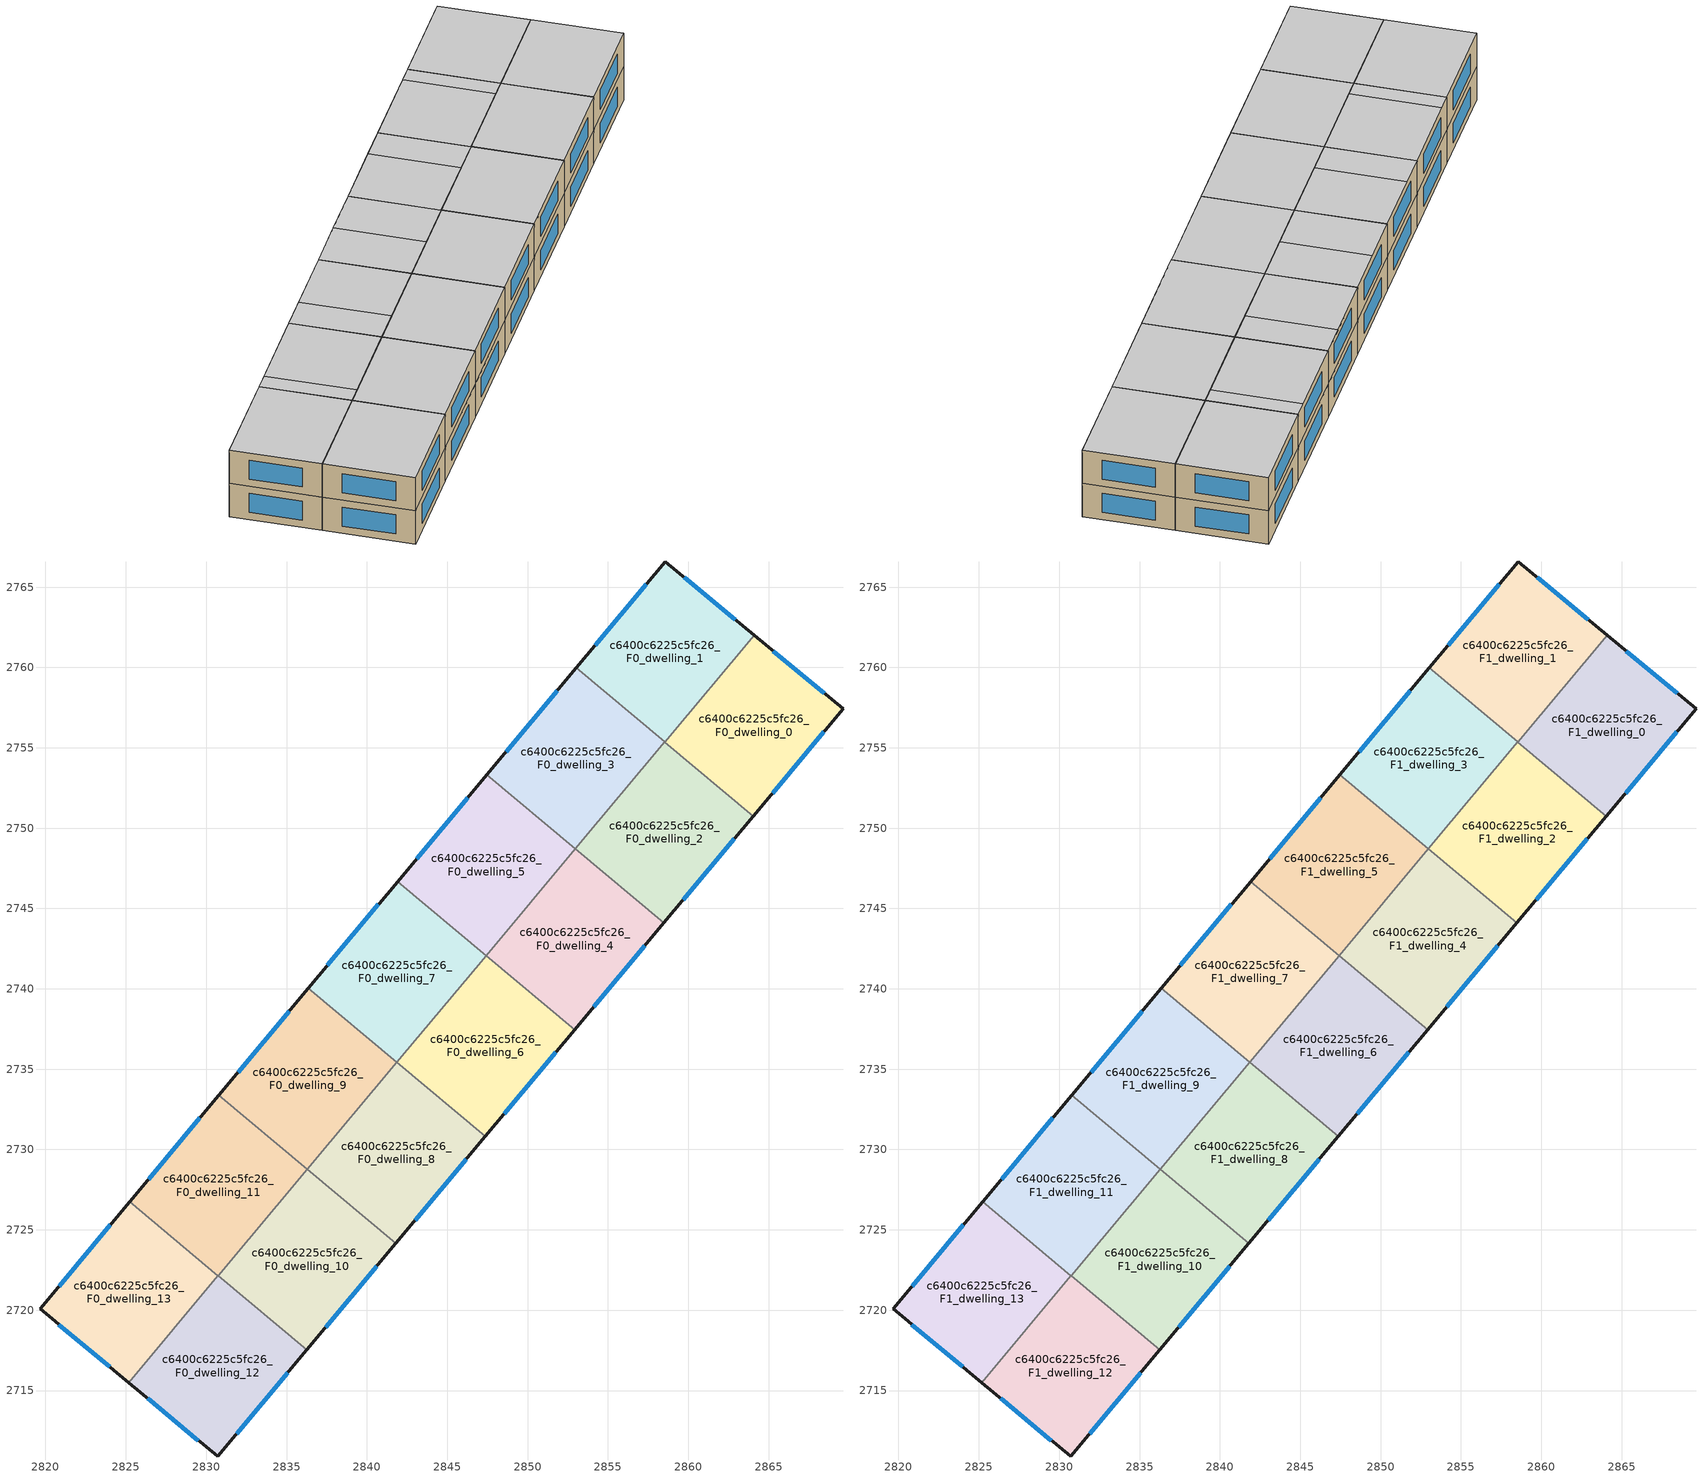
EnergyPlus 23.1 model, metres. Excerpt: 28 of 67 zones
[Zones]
c6400c6225c5fc26_F0_dwelling_0
 floor ground (EU_floor_Construction): 2869.63,2757.42 2864.05,2750.75 2858.55,2755.35 2864.11,2762 z0
 wall outside (EU_wall_Construction): 2864.05,2750.75 2869.63,2757.42 2864.11,2762 z0:3
 wall to c6400c6225c5fc26_F0_dwelling_1 (EU_wall_Construction): 2864.11,2762 2858.55,2755.35 z0:3
 wall to c6400c6225c5fc26_F0_dwelling_2 (EU_wall_Construction): 2858.55,2755.35 2864.05,2750.75 z0:3
 window (EU_Window_Construction): 2868.45,2758.4 2865.3,2761.02 / 2865.25,2752.18 2868.44,2756 z0.64:2.36
c6400c6225c5fc26_F0_dwelling_1
 floor ground (EU_floor_Construction): 2864.11,2762 2858.55,2755.35 2853.04,2759.97 2858.58,2766.59 z0
 wall outside (EU_wall_Construction): 2864.11,2762 2858.58,2766.59 2853.04,2759.97 z0:3
 wall to c6400c6225c5fc26_F0_dwelling_3 (EU_wall_Construction): 2853.04,2759.97 2858.54,2755.36 z0:3
 wall to c6400c6225c5fc26_F0_dwelling_2 (EU_wall_Construction): 2858.54,2755.36 2858.55,2755.35 z0:3
 window (EU_Window_Construction): 2862.93,2762.98 2859.76,2765.61 / 2857.39,2765.17 2854.22,2761.39 z0.64:2.36
c6400c6225c5fc26_F0_dwelling_10
 floor ground (EU_floor_Construction): 2841.81,2724.17 2836.25,2717.52 2830.74,2722.13 2836.3,2728.78 z0
 wall outside (EU_wall_Construction): 2836.25,2717.52 2841.81,2724.17 z0:3
 wall to c6400c6225c5fc26_F0_dwelling_11 (EU_wall_Construction): 2836.3,2728.78 2830.74,2722.13 z0:3
 wall to c6400c6225c5fc26_F0_dwelling_12 (EU_wall_Construction): 2830.74,2722.13 2836.25,2717.52 z0:3
 wall to c6400c6225c5fc26_F0_dwelling_8 (EU_wall_Construction): 2841.81,2724.17 2836.3,2728.78 z0:3
 window (EU_Window_Construction): 2837.44,2718.95 2840.62,2722.75 z0.64:2.36
c6400c6225c5fc26_F0_dwelling_11
 floor ground (EU_floor_Construction): 2836.3,2728.78 2830.74,2722.13 2825.23,2726.74 2830.79,2733.38 z0
 wall outside (EU_wall_Construction): 2830.79,2733.38 2825.23,2726.74 z0:3
 wall to c6400c6225c5fc26_F0_dwelling_9 (EU_wall_Construction): 2836.3,2728.78 2830.79,2733.38 z0:3
 wall to c6400c6225c5fc26_F0_dwelling_13 (EU_wall_Construction): 2825.23,2726.74 2830.73,2722.14 z0:3
 wall to c6400c6225c5fc26_F0_dwelling_12 (EU_wall_Construction): 2830.73,2722.14 2830.74,2722.13 z0:3
 window (EU_Window_Construction): 2829.6,2731.96 2826.42,2728.16 z0.64:2.36
c6400c6225c5fc26_F0_dwelling_12
 floor ground (EU_floor_Construction): 2836.25,2717.52 2830.71,2710.9 2825.17,2715.49 2830.73,2722.14 z0
 wall outside (EU_wall_Construction): 2825.17,2715.49 2830.71,2710.9 2836.25,2717.52 z0:3
 wall to c6400c6225c5fc26_F0_dwelling_13 (EU_wall_Construction): 2830.73,2722.14 2825.17,2715.49 z0:3
 window (EU_Window_Construction): 2826.36,2714.51 2829.52,2711.88 / 2831.89,2712.32 2835.06,2716.1 z0.64:2.36
c6400c6225c5fc26_F0_dwelling_13
 floor ground (EU_floor_Construction): 2830.73,2722.14 2825.17,2715.49 2819.66,2720.08 2825.23,2726.74 z0
 wall outside (EU_wall_Construction): 2825.23,2726.74 2819.66,2720.08 2825.17,2715.49 z0:3
 window (EU_Window_Construction): 2820.84,2719.09 2823.99,2716.47 / 2824.04,2725.31 2820.85,2721.5 z0.64:2.36
c6400c6225c5fc26_F0_dwelling_2
 floor ground (EU_floor_Construction): 2864.05,2750.75 2858.49,2744.11 2852.98,2748.71 2858.54,2755.36 z0
 wall outside (EU_wall_Construction): 2858.49,2744.11 2864.05,2750.75 z0:3
 wall to c6400c6225c5fc26_F0_dwelling_4 (EU_wall_Construction): 2852.98,2748.71 2858.49,2744.11 z0:3
 wall to c6400c6225c5fc26_F0_dwelling_3 (EU_wall_Construction): 2858.54,2755.36 2852.98,2748.71 z0:3
 window (EU_Window_Construction): 2859.68,2745.53 2862.86,2749.33 z0.64:2.36
c6400c6225c5fc26_F0_dwelling_3
 floor ground (EU_floor_Construction): 2858.54,2755.36 2852.98,2748.71 2847.47,2753.32 2853.04,2759.97 z0
 wall outside (EU_wall_Construction): 2853.04,2759.97 2847.47,2753.32 z0:3
 wall to c6400c6225c5fc26_F0_dwelling_5 (EU_wall_Construction): 2847.47,2753.32 2852.98,2748.71 z0:3
 window (EU_Window_Construction): 2851.84,2758.55 2848.67,2754.75 z0.64:2.36
c6400c6225c5fc26_F0_dwelling_4
 floor ground (EU_floor_Construction): 2858.49,2744.11 2852.93,2737.46 2847.42,2742.07 2852.98,2748.71 z0
 wall outside (EU_wall_Construction): 2852.93,2737.46 2858.49,2744.11 z0:3
 wall to c6400c6225c5fc26_F0_dwelling_6 (EU_wall_Construction): 2847.42,2742.07 2852.93,2737.46 z0:3
 wall to c6400c6225c5fc26_F0_dwelling_5 (EU_wall_Construction): 2852.98,2748.71 2847.42,2742.07 z0:3
 window (EU_Window_Construction): 2854.12,2738.88 2857.3,2742.68 z0.64:2.36
c6400c6225c5fc26_F0_dwelling_5
 floor ground (EU_floor_Construction): 2852.98,2748.71 2847.42,2742.07 2841.91,2746.68 2847.47,2753.32 z0
 wall outside (EU_wall_Construction): 2847.47,2753.32 2841.91,2746.68 z0:3
 wall to c6400c6225c5fc26_F0_dwelling_7 (EU_wall_Construction): 2841.91,2746.68 2847.42,2742.07 z0:3
 window (EU_Window_Construction): 2846.28,2751.9 2843.11,2748.1 z0.64:2.36
c6400c6225c5fc26_F0_dwelling_6
 floor ground (EU_floor_Construction): 2852.93,2737.46 2847.37,2730.82 2841.86,2735.42 2847.42,2742.07 z0
 wall outside (EU_wall_Construction): 2847.37,2730.82 2852.93,2737.46 z0:3
 wall to c6400c6225c5fc26_F0_dwelling_8 (EU_wall_Construction): 2841.86,2735.42 2847.37,2730.82 z0:3
 wall to c6400c6225c5fc26_F0_dwelling_7 (EU_wall_Construction): 2847.42,2742.07 2841.86,2735.42 z0:3
 window (EU_Window_Construction): 2848.56,2732.24 2851.74,2736.04 z0.64:2.36
c6400c6225c5fc26_F0_dwelling_7
 floor ground (EU_floor_Construction): 2847.42,2742.07 2841.86,2735.42 2836.35,2740.03 2841.91,2746.68 z0
 wall outside (EU_wall_Construction): 2841.91,2746.68 2836.35,2740.03 z0:3
 wall to c6400c6225c5fc26_F0_dwelling_9 (EU_wall_Construction): 2836.35,2740.03 2841.86,2735.42 z0:3
 window (EU_Window_Construction): 2840.72,2745.25 2837.55,2741.45 z0.64:2.36
c6400c6225c5fc26_F0_dwelling_8
 floor ground (EU_floor_Construction): 2847.37,2730.82 2841.81,2724.17 2836.3,2728.78 2841.86,2735.42 z0
 wall outside (EU_wall_Construction): 2841.81,2724.17 2847.37,2730.82 z0:3
 wall to c6400c6225c5fc26_F0_dwelling_9 (EU_wall_Construction): 2841.86,2735.42 2836.3,2728.78 z0:3
 window (EU_Window_Construction): 2843,2725.59 2846.18,2729.39 z0.64:2.36
c6400c6225c5fc26_F0_dwelling_9
 floor ground (EU_floor_Construction): 2841.86,2735.42 2836.3,2728.78 2830.79,2733.38 2836.35,2740.03 z0
 wall outside (EU_wall_Construction): 2836.35,2740.03 2830.79,2733.38 z0:3
 window (EU_Window_Construction): 2835.16,2738.61 2831.99,2734.81 z0.64:2.36
c6400c6225c5fc26_F1_dwelling_0
 floor to c6400c6225c5fc26_F0_dwelling_0 (EU_floor_Construction): 2869.63,2757.42 2864.05,2750.75 2858.55,2755.35 2864.11,2762 z3
 wall outside (EU_wall_Construction): 2864.05,2750.75 2869.63,2757.42 2864.11,2762 z3:6
 wall to c6400c6225c5fc26_F1_dwelling_1 (EU_wall_Construction): 2864.11,2762 2858.55,2755.35 z3:6
 wall to c6400c6225c5fc26_F1_dwelling_2 (EU_wall_Construction): 2858.55,2755.35 2864.05,2750.75 z3:6
 window (EU_Window_Construction): 2868.45,2758.4 2865.3,2761.02 / 2865.25,2752.18 2868.44,2756 z3.64:5.36
 ceiling to c6400c6225c5fc26_F2_dwelling_6 (EU_floor_Construction): 2864.06,2750.77 2869.63,2757.42 2864.11,2762 2858.56,2755.37 z6
 ceiling to c6400c6225c5fc26_F2_dwelling_7 (EU_floor_Construction): 2864.05,2750.75 2864.06,2750.77 2858.56,2755.37 2858.55,2755.35 z6
c6400c6225c5fc26_F1_dwelling_1
 floor to c6400c6225c5fc26_F0_dwelling_1 (EU_floor_Construction): 2864.11,2762 2858.55,2755.35 2853.04,2759.97 2858.58,2766.59 z3
 wall outside (EU_wall_Construction): 2864.11,2762 2858.58,2766.59 2853.04,2759.97 z3:6
 wall to c6400c6225c5fc26_F1_dwelling_3 (EU_wall_Construction): 2853.04,2759.97 2858.54,2755.36 z3:6
 wall to c6400c6225c5fc26_F1_dwelling_2 (EU_wall_Construction): 2858.54,2755.36 2858.55,2755.35 z3:6
 window (EU_Window_Construction): 2862.93,2762.98 2859.76,2765.61 / 2857.39,2765.17 2854.22,2761.39 z3.64:5.36
 ceiling to c6400c6225c5fc26_F2_dwelling_0 (EU_floor_Construction): 2858.54,2755.36 2864.1,2762.01 2858.58,2766.59 2853.04,2759.97 z6
 ceiling to c6400c6225c5fc26_F2_dwelling_6 (EU_floor_Construction): 2858.56,2755.37 2864.11,2762 2864.1,2762.01 2858.55,2755.37 z6
c6400c6225c5fc26_F1_dwelling_10
 floor to c6400c6225c5fc26_F0_dwelling_10 (EU_floor_Construction): 2841.81,2724.17 2836.25,2717.52 2830.74,2722.13 2836.3,2728.78 z3
 wall outside (EU_wall_Construction): 2836.25,2717.52 2841.81,2724.17 z3:6
 wall to c6400c6225c5fc26_F1_dwelling_11 (EU_wall_Construction): 2836.3,2728.78 2830.74,2722.13 z3:6
 wall to c6400c6225c5fc26_F1_dwelling_12 (EU_wall_Construction): 2830.74,2722.13 2836.25,2717.52 z3:6
 wall to c6400c6225c5fc26_F1_dwelling_8 (EU_wall_Construction): 2841.81,2724.17 2836.3,2728.78 z3:6
 window (EU_Window_Construction): 2837.44,2718.95 2840.62,2722.75 z3.64:5.36
 ceiling to c6400c6225c5fc26_F2_dwelling_11 (EU_floor_Construction): 2836.26,2717.53 2841.81,2724.17 2836.3,2728.78 2830.75,2722.14 z6
 ceiling to c6400c6225c5fc26_F2_dwelling_12 (EU_floor_Construction): 2836.25,2717.52 2836.26,2717.53 2830.75,2722.14 2830.74,2722.13 z6
c6400c6225c5fc26_F1_dwelling_11
 floor to c6400c6225c5fc26_F0_dwelling_11 (EU_floor_Construction): 2836.3,2728.78 2830.74,2722.13 2825.23,2726.74 2830.79,2733.38 z3
 wall outside (EU_wall_Construction): 2830.79,2733.38 2825.23,2726.74 z3:6
 wall to c6400c6225c5fc26_F1_dwelling_9 (EU_wall_Construction): 2836.3,2728.78 2830.79,2733.38 z3:6
 wall to c6400c6225c5fc26_F1_dwelling_13 (EU_wall_Construction): 2825.23,2726.74 2830.73,2722.14 z3:6
 wall to c6400c6225c5fc26_F1_dwelling_12 (EU_wall_Construction): 2830.73,2722.14 2830.74,2722.13 z3:6
 window (EU_Window_Construction): 2829.6,2731.96 2826.42,2728.16 z3.64:5.36
 ceiling to c6400c6225c5fc26_F2_dwelling_4 (EU_floor_Construction): 2831.66,2723.23 2836.3,2728.78 2830.79,2733.38 2826.15,2727.84 z6
 ceiling to c6400c6225c5fc26_F2_dwelling_5 (EU_floor_Construction): 2830.74,2722.13 2831.66,2723.23 2826.15,2727.84 2825.23,2726.74 z6
c6400c6225c5fc26_F1_dwelling_12
 floor to c6400c6225c5fc26_F0_dwelling_12 (EU_floor_Construction): 2836.25,2717.52 2830.71,2710.9 2825.17,2715.49 2830.73,2722.14 z3
 wall outside (EU_wall_Construction): 2825.17,2715.49 2830.71,2710.9 2836.25,2717.52 z3:6
 wall to c6400c6225c5fc26_F1_dwelling_13 (EU_wall_Construction): 2830.73,2722.14 2825.17,2715.49 z3:6
 window (EU_Window_Construction): 2826.36,2714.51 2829.52,2711.88 / 2831.89,2712.32 2835.06,2716.1 z3.64:5.36
 ceiling to c6400c6225c5fc26_F2_dwelling_12 (EU_floor_Construction): 2830.71,2710.9 2836.25,2717.52 2830.74,2722.13 2825.18,2715.49 z6
 ceiling to c6400c6225c5fc26_F2_dwelling_5 (EU_floor_Construction): 2825.18,2715.49 2830.74,2722.13 2830.73,2722.14 2825.17,2715.49 z6
c6400c6225c5fc26_F1_dwelling_13
 floor to c6400c6225c5fc26_F0_dwelling_13 (EU_floor_Construction): 2830.73,2722.14 2825.17,2715.49 2819.66,2720.08 2825.23,2726.74 z3
 wall outside (EU_wall_Construction): 2825.23,2726.74 2819.66,2720.08 2825.17,2715.49 z3:6
 window (EU_Window_Construction): 2820.84,2719.09 2823.99,2716.47 / 2824.04,2725.31 2820.85,2721.5 z3.64:5.36
 ceiling adiabatic (EU_roof_Construction): 2825.17,2715.49 2830.73,2722.14 2825.23,2726.74 2819.66,2720.08 z6
c6400c6225c5fc26_F1_dwelling_2
 floor to c6400c6225c5fc26_F0_dwelling_2 (EU_floor_Construction): 2864.05,2750.75 2858.49,2744.11 2852.98,2748.71 2858.54,2755.36 z3
 wall outside (EU_wall_Construction): 2858.49,2744.11 2864.05,2750.75 z3:6
 wall to c6400c6225c5fc26_F1_dwelling_4 (EU_wall_Construction): 2852.98,2748.71 2858.49,2744.11 z3:6
 wall to c6400c6225c5fc26_F1_dwelling_3 (EU_wall_Construction): 2858.54,2755.36 2852.98,2748.71 z3:6
 window (EU_Window_Construction): 2859.68,2745.53 2862.86,2749.33 z3.64:5.36
 ceiling to c6400c6225c5fc26_F2_dwelling_7 (EU_floor_Construction): 2858.5,2744.12 2864.05,2750.75 2858.54,2755.36 2852.99,2748.73 z6
 ceiling to c6400c6225c5fc26_F2_dwelling_8 (EU_floor_Construction): 2858.49,2744.11 2858.5,2744.12 2852.99,2748.73 2852.98,2748.71 z6
c6400c6225c5fc26_F1_dwelling_3
 floor to c6400c6225c5fc26_F0_dwelling_3 (EU_floor_Construction): 2858.54,2755.36 2852.98,2748.71 2847.47,2753.32 2853.04,2759.97 z3
 wall outside (EU_wall_Construction): 2853.04,2759.97 2847.47,2753.32 z3:6
 wall to c6400c6225c5fc26_F1_dwelling_5 (EU_wall_Construction): 2847.47,2753.32 2852.98,2748.71 z3:6
 window (EU_Window_Construction): 2851.84,2758.55 2848.67,2754.75 z3.64:5.36
 ceiling to c6400c6225c5fc26_F2_dwelling_1 (EU_floor_Construction): 2852.98,2748.71 2857.61,2754.24 2852.1,2758.85 2847.48,2753.32 z6
 ceiling to c6400c6225c5fc26_F2_dwelling_0 (EU_floor_Construction): 2857.61,2754.24 2858.54,2755.36 2853.04,2759.97 2852.1,2758.85 z6
c6400c6225c5fc26_F1_dwelling_4
 floor to c6400c6225c5fc26_F0_dwelling_4 (EU_floor_Construction): 2858.49,2744.11 2852.93,2737.46 2847.42,2742.07 2852.98,2748.71 z3
 wall outside (EU_wall_Construction): 2852.93,2737.46 2858.49,2744.11 z3:6
 wall to c6400c6225c5fc26_F1_dwelling_6 (EU_wall_Construction): 2847.42,2742.07 2852.93,2737.46 z3:6
 wall to c6400c6225c5fc26_F1_dwelling_5 (EU_wall_Construction): 2852.98,2748.71 2847.42,2742.07 z3:6
 window (EU_Window_Construction): 2854.12,2738.88 2857.3,2742.68 z3.64:5.36
 ceiling to c6400c6225c5fc26_F2_dwelling_8 (EU_floor_Construction): 2852.94,2737.47 2858.49,2744.11 2852.98,2748.71 2847.43,2742.08 z6
 ceiling to c6400c6225c5fc26_F2_dwelling_9 (EU_floor_Construction): 2852.93,2737.46 2852.94,2737.47 2847.43,2742.08 2847.42,2742.07 z6
c6400c6225c5fc26_F1_dwelling_5
 floor to c6400c6225c5fc26_F0_dwelling_5 (EU_floor_Construction): 2852.98,2748.71 2847.42,2742.07 2841.91,2746.68 2847.47,2753.32 z3
 wall outside (EU_wall_Construction): 2847.47,2753.32 2841.91,2746.68 z3:6
 wall to c6400c6225c5fc26_F1_dwelling_7 (EU_wall_Construction): 2841.91,2746.68 2847.42,2742.07 z3:6
 window (EU_Window_Construction): 2846.28,2751.9 2843.11,2748.1 z3.64:5.36
 ceiling to c6400c6225c5fc26_F2_dwelling_2 (EU_floor_Construction): 2847.42,2742.07 2851.12,2746.49 2845.61,2751.1 2841.92,2746.68 z6
 ceiling to c6400c6225c5fc26_F2_dwelling_1 (EU_floor_Construction): 2851.12,2746.49 2852.98,2748.71 2847.48,2753.32 2845.61,2751.1 z6
c6400c6225c5fc26_F1_dwelling_6
 floor to c6400c6225c5fc26_F0_dwelling_6 (EU_floor_Construction): 2852.93,2737.46 2847.37,2730.82 2841.86,2735.42 2847.42,2742.07 z3
 wall outside (EU_wall_Construction): 2847.37,2730.82 2852.93,2737.46 z3:6
 wall to c6400c6225c5fc26_F1_dwelling_8 (EU_wall_Construction): 2841.86,2735.42 2847.37,2730.82 z3:6
 wall to c6400c6225c5fc26_F1_dwelling_7 (EU_wall_Construction): 2847.42,2742.07 2841.86,2735.42 z3:6
 window (EU_Window_Construction): 2848.56,2732.24 2851.74,2736.04 z3.64:5.36
 ceiling to c6400c6225c5fc26_F2_dwelling_9 (EU_floor_Construction): 2847.38,2730.83 2852.93,2737.46 2847.42,2742.07 2841.87,2735.43 z6
 ceiling to c6400c6225c5fc26_F2_dwelling_10 (EU_floor_Construction): 2847.37,2730.82 2847.38,2730.83 2841.87,2735.43 2841.86,2735.42 z6
c6400c6225c5fc26_F1_dwelling_7
 floor to c6400c6225c5fc26_F0_dwelling_7 (EU_floor_Construction): 2847.42,2742.07 2841.86,2735.42 2836.35,2740.03 2841.91,2746.68 z3
 wall outside (EU_wall_Construction): 2841.91,2746.68 2836.35,2740.03 z3:6
 wall to c6400c6225c5fc26_F1_dwelling_9 (EU_wall_Construction): 2836.35,2740.03 2841.86,2735.42 z3:6
 window (EU_Window_Construction): 2840.72,2745.25 2837.55,2741.45 z3.64:5.36
 ceiling to c6400c6225c5fc26_F2_dwelling_2 (EU_floor_Construction): 2844.63,2738.74 2847.42,2742.07 2841.92,2746.68 2839.13,2743.34 z6
 ceiling adiabatic (EU_roof_Construction): 2844.63,2738.74 2839.13,2743.34 2836.35,2740.03 2841.86,2735.42 2847.42,2742.07 z6
c6400c6225c5fc26_F1_dwelling_8
 floor to c6400c6225c5fc26_F0_dwelling_8 (EU_floor_Construction): 2847.37,2730.82 2841.81,2724.17 2836.3,2728.78 2841.86,2735.42 z3
 wall outside (EU_wall_Construction): 2841.81,2724.17 2847.37,2730.82 z3:6
 wall to c6400c6225c5fc26_F1_dwelling_9 (EU_wall_Construction): 2841.86,2735.42 2836.3,2728.78 z3:6
 window (EU_Window_Construction): 2843,2725.59 2846.18,2729.39 z3.64:5.36
 ceiling to c6400c6225c5fc26_F2_dwelling_10 (EU_floor_Construction): 2841.82,2724.18 2847.37,2730.82 2841.86,2735.42 2836.31,2728.79 z6
 ceiling to c6400c6225c5fc26_F2_dwelling_11 (EU_floor_Construction): 2841.81,2724.17 2841.82,2724.18 2836.31,2728.79 2836.3,2728.78 z6
c6400c6225c5fc26_F1_dwelling_9
 floor to c6400c6225c5fc26_F0_dwelling_9 (EU_floor_Construction): 2841.86,2735.42 2836.3,2728.78 2830.79,2733.38 2836.35,2740.03 z3
 wall outside (EU_wall_Construction): 2836.35,2740.03 2830.79,2733.38 z3:6
 window (EU_Window_Construction): 2835.16,2738.61 2831.99,2734.81 z3.64:5.36
 ceiling adiabatic (EU_roof_Construction): 2838.15,2730.98 2841.86,2735.42 2836.35,2740.03 2832.64,2735.59 z6
 ceiling to c6400c6225c5fc26_F2_dwelling_4 (EU_floor_Construction): 2836.3,2728.78 2838.15,2730.98 2832.64,2735.59 2830.79,2733.38 z6
[Building]
EU S2 Campaign: North Axis=0; Terrain=City; Solar Distribution=FullExterior
[Site:Location]
Yerevan-Zvartnots.Intl.AP: Latitude=40.15; Longitude=44.383; Time Zone=4; Elevation=854
[SizingPeriod:WeatherFileDays]
AnnualSizingPeriod: Begin Month=1; Begin Day of Month=1; End Month=12; End Day of Month=31; Day of Week for Start Day=Monday; Use Weather File Daylight Saving Period=No; Use Weather File Rain and Snow Indicators=No
[MATERIAL]
EU_InternalMass_Material: Roughness=MediumRough; Thickness=0.1; Conductivity=1; Density=1800; Specific Heat=900; Thermal Absorptance=0.9; Solar Absorptance=0.7; Visible Absorptance=0.7
[MATERIAL:NOMASS] Roughness=MediumRough; Thermal Absorptance=0.9; Solar Absorptance=0.7; Visible Absorptance=0.7
Name | Thermal Resistance
EU_wall_NoMass | 1.05043
EU_roof_NoMass | 1.45357
EU_floor_NoMass | 0.478065
[WINDOWMATERIAL:SIMPLEGLAZINGSYSTEM]
EU_Window_SimpleGlazing: UFactor=2.5566; Solar Heat Gain Coefficient=0.75; Visible Transmittance=0.75
[CONSTRUCTION]
EU_wall_Construction: EU_wall_NoMass
EU_roof_Construction: EU_roof_NoMass
EU_floor_Construction: EU_floor_NoMass
EU_Window_Construction: EU_Window_SimpleGlazing
EU_InternalMass_Construction: EU_InternalMass_Material
[ZONE] Type=1; Multiplier=1; Ceiling Height=autocalculate; Floor Area=autocalculate; Part of Total Floor Area=Yes
Name | Volume
c6400c6225c5fc26_F0_dwelling_0; c6400c6225c5fc26_F1_dwelling_0 | 186.696
c6400c6225c5fc26_F0_dwelling_1; c6400c6225c5fc26_F1_dwelling_1 | 186.668
c6400c6225c5fc26_F0_dwelling_10; c6400c6225c5fc26_F1_dwelling_10 | 186.663
c6400c6225c5fc26_F0_dwelling_11; c6400c6225c5fc26_F1_dwelling_11; c6400c6225c5fc26_F0_dwelling_7; c6400c6225c5fc26_F1_dwelling_7 | 186.68
c6400c6225c5fc26_F0_dwelling_12; c6400c6225c5fc26_F1_dwelling_12 | 186.686
c6400c6225c5fc26_F0_dwelling_13; c6400c6225c5fc26_F1_dwelling_13 | 186.672
c6400c6225c5fc26_F0_dwelling_2; c6400c6225c5fc26_F1_dwelling_2 | 186.673
c6400c6225c5fc26_F0_dwelling_3; c6400c6225c5fc26_F1_dwelling_3; c6400c6225c5fc26_F0_dwelling_9; c6400c6225c5fc26_F1_dwelling_9 | 186.71
c6400c6225c5fc26_F0_dwelling_4; c6400c6225c5fc26_F1_dwelling_4 | 186.647
c6400c6225c5fc26_F0_dwelling_5; c6400c6225c5fc26_F1_dwelling_5 | 186.664
c6400c6225c5fc26_F0_dwelling_6; c6400c6225c5fc26_F1_dwelling_6 | 186.677
c6400c6225c5fc26_F0_dwelling_8; c6400c6225c5fc26_F1_dwelling_8 | 186.674
[INTERNALMASS] Construction=EU_InternalMass_Construction
Name | Zone or ZoneList | Surface Area
c6400c6225c5fc26_F0_dwelling_0_EU_InternalMass | c6400c6225c5fc26_F0_dwelling_0 | 62.2318
c6400c6225c5fc26_F0_dwelling_1_EU_InternalMass | c6400c6225c5fc26_F0_dwelling_1 | 62.2214
c6400c6225c5fc26_F0_dwelling_2_EU_InternalMass | c6400c6225c5fc26_F0_dwelling_2 | 62.2262
c6400c6225c5fc26_F0_dwelling_3_EU_InternalMass | c6400c6225c5fc26_F0_dwelling_3 | 62.2365
c6400c6225c5fc26_F0_dwelling_4_EU_InternalMass | c6400c6225c5fc26_F0_dwelling_4 | 62.2171
c6400c6225c5fc26_F0_dwelling_5_EU_InternalMass | c6400c6225c5fc26_F0_dwelling_5 | 62.2192
c6400c6225c5fc26_F0_dwelling_6_EU_InternalMass | c6400c6225c5fc26_F0_dwelling_6 | 62.224
c6400c6225c5fc26_F0_dwelling_7_EU_InternalMass | c6400c6225c5fc26_F0_dwelling_7 | 62.2266
c6400c6225c5fc26_F0_dwelling_8_EU_InternalMass | c6400c6225c5fc26_F0_dwelling_8 | 62.2262
c6400c6225c5fc26_F0_dwelling_9_EU_InternalMass | c6400c6225c5fc26_F0_dwelling_9 | 62.2385
c6400c6225c5fc26_F0_dwelling_10_EU_InternalMass | c6400c6225c5fc26_F0_dwelling_10 | 62.2227
c6400c6225c5fc26_F0_dwelling_11_EU_InternalMass | c6400c6225c5fc26_F0_dwelling_11 | 62.2266
c6400c6225c5fc26_F0_dwelling_12_EU_InternalMass | c6400c6225c5fc26_F0_dwelling_12 | 62.2269
c6400c6225c5fc26_F0_dwelling_13_EU_InternalMass | c6400c6225c5fc26_F0_dwelling_13 | 62.2224
c6400c6225c5fc26_F1_dwelling_0_EU_InternalMass | c6400c6225c5fc26_F1_dwelling_0 | 62.2318
c6400c6225c5fc26_F1_dwelling_1_EU_InternalMass | c6400c6225c5fc26_F1_dwelling_1 | 62.2214
c6400c6225c5fc26_F1_dwelling_2_EU_InternalMass | c6400c6225c5fc26_F1_dwelling_2 | 62.2262
c6400c6225c5fc26_F1_dwelling_3_EU_InternalMass | c6400c6225c5fc26_F1_dwelling_3 | 62.2365
c6400c6225c5fc26_F1_dwelling_4_EU_InternalMass | c6400c6225c5fc26_F1_dwelling_4 | 62.2171
c6400c6225c5fc26_F1_dwelling_5_EU_InternalMass | c6400c6225c5fc26_F1_dwelling_5 | 62.2192
c6400c6225c5fc26_F1_dwelling_6_EU_InternalMass | c6400c6225c5fc26_F1_dwelling_6 | 62.224
c6400c6225c5fc26_F1_dwelling_7_EU_InternalMass | c6400c6225c5fc26_F1_dwelling_7 | 62.2266
c6400c6225c5fc26_F1_dwelling_8_EU_InternalMass | c6400c6225c5fc26_F1_dwelling_8 | 62.2262
c6400c6225c5fc26_F1_dwelling_9_EU_InternalMass | c6400c6225c5fc26_F1_dwelling_9 | 62.2385
c6400c6225c5fc26_F1_dwelling_10_EU_InternalMass | c6400c6225c5fc26_F1_dwelling_10 | 62.2227
c6400c6225c5fc26_F1_dwelling_11_EU_InternalMass | c6400c6225c5fc26_F1_dwelling_11 | 62.2266
c6400c6225c5fc26_F1_dwelling_12_EU_InternalMass | c6400c6225c5fc26_F1_dwelling_12 | 62.2269
c6400c6225c5fc26_F1_dwelling_13_EU_InternalMass | c6400c6225c5fc26_F1_dwelling_13 | 62.2224
[OTHEREQUIPMENT] Fuel Type=Electricity; Design Level Calculation Method=Watts/Area; Power per Zone Floor Area=1; Fraction Latent=0; Fraction Radiant=0; Fraction Lost=0; Carbon Dioxide Generation Rate=0; EndUse Subcategory=EU_Step8_InternalGains
Name | Zone or ZoneList or Space or SpaceList | Schedule
EU_Step8_InternalGain_c6400c6225c5fc26_F0_dwelling_0_f000 | c6400c6225c5fc26_F0_dwelling_0 | EU_Step8_GainSchedule_c6400c6225c5fc26_F0_dwelling_0_f000
EU_Step8_InternalGain_c6400c6225c5fc26_F0_dwelling_1_f000 | c6400c6225c5fc26_F0_dwelling_1 | EU_Step8_GainSchedule_c6400c6225c5fc26_F0_dwelling_1_f000
EU_Step8_InternalGain_c6400c6225c5fc26_F0_dwelling_2_f000 | c6400c6225c5fc26_F0_dwelling_2 | EU_Step8_GainSchedule_c6400c6225c5fc26_F0_dwelling_2_f000
EU_Step8_InternalGain_c6400c6225c5fc26_F0_dwelling_3_f000 | c6400c6225c5fc26_F0_dwelling_3 | EU_Step8_GainSchedule_c6400c6225c5fc26_F0_dwelling_3_f000
EU_Step8_InternalGain_c6400c6225c5fc26_F0_dwelling_4_f000 | c6400c6225c5fc26_F0_dwelling_4 | EU_Step8_GainSchedule_c6400c6225c5fc26_F0_dwelling_4_f000
EU_Step8_InternalGain_c6400c6225c5fc26_F0_dwelling_5_f000 | c6400c6225c5fc26_F0_dwelling_5 | EU_Step8_GainSchedule_c6400c6225c5fc26_F0_dwelling_5_f000
EU_Step8_InternalGain_c6400c6225c5fc26_F0_dwelling_6_f000 | c6400c6225c5fc26_F0_dwelling_6 | EU_Step8_GainSchedule_c6400c6225c5fc26_F0_dwelling_6_f000
EU_Step8_InternalGain_c6400c6225c5fc26_F0_dwelling_7_f000 | c6400c6225c5fc26_F0_dwelling_7 | EU_Step8_GainSchedule_c6400c6225c5fc26_F0_dwelling_7_f000
EU_Step8_InternalGain_c6400c6225c5fc26_F0_dwelling_8_f000 | c6400c6225c5fc26_F0_dwelling_8 | EU_Step8_GainSchedule_c6400c6225c5fc26_F0_dwelling_8_f000
EU_Step8_InternalGain_c6400c6225c5fc26_F0_dwelling_9_f000 | c6400c6225c5fc26_F0_dwelling_9 | EU_Step8_GainSchedule_c6400c6225c5fc26_F0_dwelling_9_f000
EU_Step8_InternalGain_c6400c6225c5fc26_F0_dwelling_10_f000 | c6400c6225c5fc26_F0_dwelling_10 | EU_Step8_GainSchedule_c6400c6225c5fc26_F0_dwelling_10_f000
EU_Step8_InternalGain_c6400c6225c5fc26_F0_dwelling_11_f000 | c6400c6225c5fc26_F0_dwelling_11 | EU_Step8_GainSchedule_c6400c6225c5fc26_F0_dwelling_11_f000
EU_Step8_InternalGain_c6400c6225c5fc26_F0_dwelling_12_f000 | c6400c6225c5fc26_F0_dwelling_12 | EU_Step8_GainSchedule_c6400c6225c5fc26_F0_dwelling_12_f000
EU_Step8_InternalGain_c6400c6225c5fc26_F0_dwelling_13_f000 | c6400c6225c5fc26_F0_dwelling_13 | EU_Step8_GainSchedule_c6400c6225c5fc26_F0_dwelling_13_f000
EU_Step8_InternalGain_c6400c6225c5fc26_F1_dwelling_0_f000 | c6400c6225c5fc26_F1_dwelling_0 | EU_Step8_GainSchedule_c6400c6225c5fc26_F1_dwelling_0_f000
EU_Step8_InternalGain_c6400c6225c5fc26_F1_dwelling_1_f000 | c6400c6225c5fc26_F1_dwelling_1 | EU_Step8_GainSchedule_c6400c6225c5fc26_F1_dwelling_1_f000
EU_Step8_InternalGain_c6400c6225c5fc26_F1_dwelling_2_f000 | c6400c6225c5fc26_F1_dwelling_2 | EU_Step8_GainSchedule_c6400c6225c5fc26_F1_dwelling_2_f000
EU_Step8_InternalGain_c6400c6225c5fc26_F1_dwelling_3_f000 | c6400c6225c5fc26_F1_dwelling_3 | EU_Step8_GainSchedule_c6400c6225c5fc26_F1_dwelling_3_f000
EU_Step8_InternalGain_c6400c6225c5fc26_F1_dwelling_4_f000 | c6400c6225c5fc26_F1_dwelling_4 | EU_Step8_GainSchedule_c6400c6225c5fc26_F1_dwelling_4_f000
EU_Step8_InternalGain_c6400c6225c5fc26_F1_dwelling_5_f000 | c6400c6225c5fc26_F1_dwelling_5 | EU_Step8_GainSchedule_c6400c6225c5fc26_F1_dwelling_5_f000
EU_Step8_InternalGain_c6400c6225c5fc26_F1_dwelling_6_f000 | c6400c6225c5fc26_F1_dwelling_6 | EU_Step8_GainSchedule_c6400c6225c5fc26_F1_dwelling_6_f000
EU_Step8_InternalGain_c6400c6225c5fc26_F1_dwelling_7_f000 | c6400c6225c5fc26_F1_dwelling_7 | EU_Step8_GainSchedule_c6400c6225c5fc26_F1_dwelling_7_f000
EU_Step8_InternalGain_c6400c6225c5fc26_F1_dwelling_8_f000 | c6400c6225c5fc26_F1_dwelling_8 | EU_Step8_GainSchedule_c6400c6225c5fc26_F1_dwelling_8_f000
EU_Step8_InternalGain_c6400c6225c5fc26_F1_dwelling_9_f000 | c6400c6225c5fc26_F1_dwelling_9 | EU_Step8_GainSchedule_c6400c6225c5fc26_F1_dwelling_9_f000
EU_Step8_InternalGain_c6400c6225c5fc26_F1_dwelling_10_f000 | c6400c6225c5fc26_F1_dwelling_10 | EU_Step8_GainSchedule_c6400c6225c5fc26_F1_dwelling_10_f000
EU_Step8_InternalGain_c6400c6225c5fc26_F1_dwelling_11_f000 | c6400c6225c5fc26_F1_dwelling_11 | EU_Step8_GainSchedule_c6400c6225c5fc26_F1_dwelling_11_f000
EU_Step8_InternalGain_c6400c6225c5fc26_F1_dwelling_12_f000 | c6400c6225c5fc26_F1_dwelling_12 | EU_Step8_GainSchedule_c6400c6225c5fc26_F1_dwelling_12_f000
EU_Step8_InternalGain_c6400c6225c5fc26_F1_dwelling_13_f000 | c6400c6225c5fc26_F1_dwelling_13 | EU_Step8_GainSchedule_c6400c6225c5fc26_F1_dwelling_13_f000
[ZONEVENTILATION:DESIGNFLOWRATE] Schedule=EU_AlwaysOn; Design Flow Rate Calculation Method=AirChanges/Hour; Air Changes per Hour=0.557805; Ventilation Type=Natural; Fan Pressure Rise=0; Fan Total Efficiency=1; Constant Term Coefficient=1; Temperature Term Coefficient=0; Velocity Term Coefficient=0; Velocity Squared Term Coefficient=0; Minimum Indoor Temperature=-100; Maximum Indoor Temperature=100; Delta Temperature=-100; Minimum Outdoor Temperature=-100; Maximum Outdoor Temperature=100; Maximum Wind Speed=40
Name | Zone or ZoneList or Space or SpaceList
EU_ConstantAir_c6400c6225c5fc26_F0_dwelling_0 | c6400c6225c5fc26_F0_dwelling_0
EU_ConstantAir_c6400c6225c5fc26_F0_dwelling_1 | c6400c6225c5fc26_F0_dwelling_1
EU_ConstantAir_c6400c6225c5fc26_F0_dwelling_2 | c6400c6225c5fc26_F0_dwelling_2
EU_ConstantAir_c6400c6225c5fc26_F0_dwelling_3 | c6400c6225c5fc26_F0_dwelling_3
EU_ConstantAir_c6400c6225c5fc26_F0_dwelling_4 | c6400c6225c5fc26_F0_dwelling_4
EU_ConstantAir_c6400c6225c5fc26_F0_dwelling_5 | c6400c6225c5fc26_F0_dwelling_5
EU_ConstantAir_c6400c6225c5fc26_F0_dwelling_6 | c6400c6225c5fc26_F0_dwelling_6
EU_ConstantAir_c6400c6225c5fc26_F0_dwelling_7 | c6400c6225c5fc26_F0_dwelling_7
EU_ConstantAir_c6400c6225c5fc26_F0_dwelling_8 | c6400c6225c5fc26_F0_dwelling_8
EU_ConstantAir_c6400c6225c5fc26_F0_dwelling_9 | c6400c6225c5fc26_F0_dwelling_9
EU_ConstantAir_c6400c6225c5fc26_F0_dwelling_10 | c6400c6225c5fc26_F0_dwelling_10
EU_ConstantAir_c6400c6225c5fc26_F0_dwelling_11 | c6400c6225c5fc26_F0_dwelling_11
EU_ConstantAir_c6400c6225c5fc26_F0_dwelling_12 | c6400c6225c5fc26_F0_dwelling_12
EU_ConstantAir_c6400c6225c5fc26_F0_dwelling_13 | c6400c6225c5fc26_F0_dwelling_13
EU_ConstantAir_c6400c6225c5fc26_F1_dwelling_0 | c6400c6225c5fc26_F1_dwelling_0
EU_ConstantAir_c6400c6225c5fc26_F1_dwelling_1 | c6400c6225c5fc26_F1_dwelling_1
EU_ConstantAir_c6400c6225c5fc26_F1_dwelling_2 | c6400c6225c5fc26_F1_dwelling_2
EU_ConstantAir_c6400c6225c5fc26_F1_dwelling_3 | c6400c6225c5fc26_F1_dwelling_3
EU_ConstantAir_c6400c6225c5fc26_F1_dwelling_4 | c6400c6225c5fc26_F1_dwelling_4
EU_ConstantAir_c6400c6225c5fc26_F1_dwelling_5 | c6400c6225c5fc26_F1_dwelling_5
EU_ConstantAir_c6400c6225c5fc26_F1_dwelling_6 | c6400c6225c5fc26_F1_dwelling_6
EU_ConstantAir_c6400c6225c5fc26_F1_dwelling_7 | c6400c6225c5fc26_F1_dwelling_7
EU_ConstantAir_c6400c6225c5fc26_F1_dwelling_8 | c6400c6225c5fc26_F1_dwelling_8
EU_ConstantAir_c6400c6225c5fc26_F1_dwelling_9 | c6400c6225c5fc26_F1_dwelling_9
EU_ConstantAir_c6400c6225c5fc26_F1_dwelling_10 | c6400c6225c5fc26_F1_dwelling_10
EU_ConstantAir_c6400c6225c5fc26_F1_dwelling_11 | c6400c6225c5fc26_F1_dwelling_11
EU_ConstantAir_c6400c6225c5fc26_F1_dwelling_12 | c6400c6225c5fc26_F1_dwelling_12
EU_ConstantAir_c6400c6225c5fc26_F1_dwelling_13 | c6400c6225c5fc26_F1_dwelling_13
[HVACTEMPLATE:THERMOSTAT] Constant Heating Setpoint=20; Constant Cooling Setpoint=50
EU_HeatOnly_c6400c6225c5fc26_F0_dwelling_0; EU_HeatOnly_c6400c6225c5fc26_F0_dwelling_1; EU_HeatOnly_c6400c6225c5fc26_F0_dwelling_2; EU_HeatOnly_c6400c6225c5fc26_F0_dwelling_3; EU_HeatOnly_c6400c6225c5fc26_F0_dwelling_4; EU_HeatOnly_c6400c6225c5fc26_F0_dwelling_5; EU_HeatOnly_c6400c6225c5fc26_F0_dwelling_6; EU_HeatOnly_c6400c6225c5fc26_F0_dwelling_7; EU_HeatOnly_c6400c6225c5fc26_F0_dwelling_8; EU_HeatOnly_c6400c6225c5fc26_F0_dwelling_9; EU_HeatOnly_c6400c6225c5fc26_F0_dwelling_10; EU_HeatOnly_c6400c6225c5fc26_F0_dwelling_11; EU_HeatOnly_c6400c6225c5fc26_F0_dwelling_12; EU_HeatOnly_c6400c6225c5fc26_F0_dwelling_13; EU_HeatOnly_c6400c6225c5fc26_F1_dwelling_0; EU_HeatOnly_c6400c6225c5fc26_F1_dwelling_1; EU_HeatOnly_c6400c6225c5fc26_F1_dwelling_2; EU_HeatOnly_c6400c6225c5fc26_F1_dwelling_3; EU_HeatOnly_c6400c6225c5fc26_F1_dwelling_4; EU_HeatOnly_c6400c6225c5fc26_F1_dwelling_5; EU_HeatOnly_c6400c6225c5fc26_F1_dwelling_6; EU_HeatOnly_c6400c6225c5fc26_F1_dwelling_7; EU_HeatOnly_c6400c6225c5fc26_F1_dwelling_8; EU_HeatOnly_c6400c6225c5fc26_F1_dwelling_9; EU_HeatOnly_c6400c6225c5fc26_F1_dwelling_10; EU_HeatOnly_c6400c6225c5fc26_F1_dwelling_11; EU_HeatOnly_c6400c6225c5fc26_F1_dwelling_12; EU_HeatOnly_c6400c6225c5fc26_F1_dwelling_13; EU_HeatOnly_c6400c6225c5fc26_F2_dwelling_0; EU_HeatOnly_c6400c6225c5fc26_F2_dwelling_1; EU_HeatOnly_c6400c6225c5fc26_F2_dwelling_2; EU_HeatOnly_c6400c6225c5fc26_F2_dwelling_3; EU_HeatOnly_c6400c6225c5fc26_F2_dwelling_4; EU_HeatOnly_c6400c6225c5fc26_F2_dwelling_5; EU_HeatOnly_c6400c6225c5fc26_F2_dwelling_6; EU_HeatOnly_c6400c6225c5fc26_F2_dwelling_7; EU_HeatOnly_c6400c6225c5fc26_F2_dwelling_8; EU_HeatOnly_c6400c6225c5fc26_F2_dwelling_9; EU_HeatOnly_c6400c6225c5fc26_F2_dwelling_10; EU_HeatOnly_c6400c6225c5fc26_F2_dwelling_11; EU_HeatOnly_c6400c6225c5fc26_F2_dwelling_12; EU_HeatOnly_c6400c6225c5fc26_F3_dwelling_0; EU_HeatOnly_c6400c6225c5fc26_F3_dwelling_1; EU_HeatOnly_c6400c6225c5fc26_F3_dwelling_2; EU_HeatOnly_c6400c6225c5fc26_F3_dwelling_3; EU_HeatOnly_c6400c6225c5fc26_F3_dwelling_4; EU_HeatOnly_c6400c6225c5fc26_F3_dwelling_5; EU_HeatOnly_c6400c6225c5fc26_F3_dwelling_6; EU_HeatOnly_c6400c6225c5fc26_F3_dwelling_7; EU_HeatOnly_c6400c6225c5fc26_F3_dwelling_8; EU_HeatOnly_c6400c6225c5fc26_F3_dwelling_9; EU_HeatOnly_c6400c6225c5fc26_F3_dwelling_10; EU_HeatOnly_c6400c6225c5fc26_F3_dwelling_11; EU_HeatOnly_c6400c6225c5fc26_F3_dwelling_12; EU_HeatOnly_c6400c6225c5fc26_F4_dwelling_0; EU_HeatOnly_c6400c6225c5fc26_F4_dwelling_1; EU_HeatOnly_c6400c6225c5fc26_F4_dwelling_2; EU_HeatOnly_c6400c6225c5fc26_F4_dwelling_3; EU_HeatOnly_c6400c6225c5fc26_F4_dwelling_4; EU_HeatOnly_c6400c6225c5fc26_F4_dwelling_5; EU_HeatOnly_c6400c6225c5fc26_F4_dwelling_6; EU_HeatOnly_c6400c6225c5fc26_F4_dwelling_7; EU_HeatOnly_c6400c6225c5fc26_F4_dwelling_8; EU_HeatOnly_c6400c6225c5fc26_F4_dwelling_9; EU_HeatOnly_c6400c6225c5fc26_F4_dwelling_10; EU_HeatOnly_c6400c6225c5fc26_F4_dwelling_11; EU_HeatOnly_c6400c6225c5fc26_F4_dwelling_12
[HVACTEMPLATE:ZONE:IDEALLOADSAIRSYSTEM] System Availability Schedule=EU_AlwaysOn; Maximum Heating Supply Air Temperature=50; Minimum Cooling Supply Air Temperature=13; Maximum Heating Supply Air Humidity Ratio=0.0156; Minimum Cooling Supply Air Humidity Ratio=0.0077; Heating Limit=NoLimit; Cooling Limit=NoLimit; Heating Availability Schedule=EU_AlwaysOn; Cooling Availability Schedule=EU_CoolingOff; Dehumidification Control Type=ConstantSensibleHeatRatio; Cooling Sensible Heat Ratio=0.7; Dehumidification Setpoint=60; Humidification Control Type=None; Humidification Setpoint=30; Outdoor Air Method=None; Outdoor Air Flow Rate per Person=0.00944; Outdoor Air Flow Rate per Zone Floor Area=0; Outdoor Air Flow Rate per Zone=0; Demand Controlled Ventilation Type=None; Outdoor Air Economizer Type=NoEconomizer; Heat Recovery Type=None; Sensible Heat Recovery Effectiveness=0.7; Latent Heat Recovery Effectiveness=0.65
Name | Template Thermostat
c6400c6225c5fc26_F0_dwelling_0 | EU_HeatOnly_c6400c6225c5fc26_F0_dwelling_0
c6400c6225c5fc26_F0_dwelling_1 | EU_HeatOnly_c6400c6225c5fc26_F0_dwelling_1
c6400c6225c5fc26_F0_dwelling_2 | EU_HeatOnly_c6400c6225c5fc26_F0_dwelling_2
c6400c6225c5fc26_F0_dwelling_3 | EU_HeatOnly_c6400c6225c5fc26_F0_dwelling_3
c6400c6225c5fc26_F0_dwelling_4 | EU_HeatOnly_c6400c6225c5fc26_F0_dwelling_4
c6400c6225c5fc26_F0_dwelling_5 | EU_HeatOnly_c6400c6225c5fc26_F0_dwelling_5
c6400c6225c5fc26_F0_dwelling_6 | EU_HeatOnly_c6400c6225c5fc26_F0_dwelling_6
c6400c6225c5fc26_F0_dwelling_7 | EU_HeatOnly_c6400c6225c5fc26_F0_dwelling_7
c6400c6225c5fc26_F0_dwelling_8 | EU_HeatOnly_c6400c6225c5fc26_F0_dwelling_8
c6400c6225c5fc26_F0_dwelling_9 | EU_HeatOnly_c6400c6225c5fc26_F0_dwelling_9
c6400c6225c5fc26_F0_dwelling_10 | EU_HeatOnly_c6400c6225c5fc26_F0_dwelling_10
c6400c6225c5fc26_F0_dwelling_11 | EU_HeatOnly_c6400c6225c5fc26_F0_dwelling_11
c6400c6225c5fc26_F0_dwelling_12 | EU_HeatOnly_c6400c6225c5fc26_F0_dwelling_12
c6400c6225c5fc26_F0_dwelling_13 | EU_HeatOnly_c6400c6225c5fc26_F0_dwelling_13
c6400c6225c5fc26_F1_dwelling_0 | EU_HeatOnly_c6400c6225c5fc26_F1_dwelling_0
c6400c6225c5fc26_F1_dwelling_1 | EU_HeatOnly_c6400c6225c5fc26_F1_dwelling_1
c6400c6225c5fc26_F1_dwelling_2 | EU_HeatOnly_c6400c6225c5fc26_F1_dwelling_2
c6400c6225c5fc26_F1_dwelling_3 | EU_HeatOnly_c6400c6225c5fc26_F1_dwelling_3
c6400c6225c5fc26_F1_dwelling_4 | EU_HeatOnly_c6400c6225c5fc26_F1_dwelling_4
c6400c6225c5fc26_F1_dwelling_5 | EU_HeatOnly_c6400c6225c5fc26_F1_dwelling_5
c6400c6225c5fc26_F1_dwelling_6 | EU_HeatOnly_c6400c6225c5fc26_F1_dwelling_6
c6400c6225c5fc26_F1_dwelling_7 | EU_HeatOnly_c6400c6225c5fc26_F1_dwelling_7
c6400c6225c5fc26_F1_dwelling_8 | EU_HeatOnly_c6400c6225c5fc26_F1_dwelling_8
c6400c6225c5fc26_F1_dwelling_9 | EU_HeatOnly_c6400c6225c5fc26_F1_dwelling_9
c6400c6225c5fc26_F1_dwelling_10 | EU_HeatOnly_c6400c6225c5fc26_F1_dwelling_10
c6400c6225c5fc26_F1_dwelling_11 | EU_HeatOnly_c6400c6225c5fc26_F1_dwelling_11
c6400c6225c5fc26_F1_dwelling_12 | EU_HeatOnly_c6400c6225c5fc26_F1_dwelling_12
c6400c6225c5fc26_F1_dwelling_13 | EU_HeatOnly_c6400c6225c5fc26_F1_dwelling_13
[SIZING:ZONE] Zone Cooling Design Supply Air Temperature Input Method=SupplyAirTemperature; Zone Cooling Design Supply Air Temperature=13; Zone Heating Design Supply Air Temperature Input Method=SupplyAirTemperature; Zone Heating Design Supply Air Temperature=50; Zone Cooling Design Supply Air Humidity Ratio=0.008; Zone Heating Design Supply Air Humidity Ratio=0.008; Cooling Design Air Flow Method=DesignDay; Cooling Design Air Flow Rate=0; Cooling Minimum Air Flow per Zone Floor Area=0.000762; Cooling Minimum Air Flow=0; Cooling Minimum Air Flow Fraction=0.2; Heating Design Air Flow Method=DesignDay; Heating Design Air Flow Rate=0; Heating Maximum Air Flow per Zone Floor Area=0.002032; Heating Maximum Air Flow=0.141576; Heating Maximum Air Flow Fraction=0.3; Account for Dedicated Outdoor Air System=No; Dedicated Outdoor Air System Control Strategy=NeutralSupplyAir; Dedicated Outdoor Air Low Setpoint Temperature for Design=autosize; Dedicated Outdoor Air High Setpoint Temperature for Design=autosize; Zone Load Sizing Method=Sensible Load Only No Latent Load; Zone Latent Cooling Design Supply Air Humidity Ratio Input Method=HumidityRatioDifference; Zone Cooling Design Supply Air Humidity Ratio Difference=0.005; Zone Latent Heating Design Supply Air Humidity Ratio Input Method=HumidityRatioDifference; Zone Humidification Design Supply Air Humidity Ratio Difference=0.005
c6400c6225c5fc26_F0_dwelling_0; c6400c6225c5fc26_F0_dwelling_1; c6400c6225c5fc26_F0_dwelling_2; c6400c6225c5fc26_F0_dwelling_3; c6400c6225c5fc26_F0_dwelling_4; c6400c6225c5fc26_F0_dwelling_5; c6400c6225c5fc26_F0_dwelling_6; c6400c6225c5fc26_F0_dwelling_7; c6400c6225c5fc26_F0_dwelling_8; c6400c6225c5fc26_F0_dwelling_9; c6400c6225c5fc26_F0_dwelling_10; c6400c6225c5fc26_F0_dwelling_11; c6400c6225c5fc26_F0_dwelling_12; c6400c6225c5fc26_F0_dwelling_13; c6400c6225c5fc26_F1_dwelling_0; c6400c6225c5fc26_F1_dwelling_1; c6400c6225c5fc26_F1_dwelling_2; c6400c6225c5fc26_F1_dwelling_3; c6400c6225c5fc26_F1_dwelling_4; c6400c6225c5fc26_F1_dwelling_5; c6400c6225c5fc26_F1_dwelling_6; c6400c6225c5fc26_F1_dwelling_7; c6400c6225c5fc26_F1_dwelling_8; c6400c6225c5fc26_F1_dwelling_9; c6400c6225c5fc26_F1_dwelling_10; c6400c6225c5fc26_F1_dwelling_11; c6400c6225c5fc26_F1_dwelling_12; c6400c6225c5fc26_F1_dwelling_13
[SCHEDULE:CONSTANT]
Name | Hourly Value
EU_AlwaysOn | 1
EU_CoolingOff | 0
[SCHEDULE:FILE] Column Number=1; Rows to Skip at Top=0; Number of Hours of Data=8760; Column Separator=Comma; Interpolate to Timestep=No; Minutes per Item=60; Adjust Schedule for Daylight Savings=Yes
Name | File
EU_Step8_GainSchedule_c6400c6225c5fc26_F0_dwelling_0_f000 | ../../schedules/c6400c6225c5fc26/c6400c6225c5fc26_F0_dwelling_0_f000_gain.csv
EU_Step8_GainSchedule_c6400c6225c5fc26_F0_dwelling_1_f000 | ../../schedules/c6400c6225c5fc26/c6400c6225c5fc26_F0_dwelling_1_f000_gain.csv
EU_Step8_GainSchedule_c6400c6225c5fc26_F0_dwelling_2_f000 | ../../schedules/c6400c6225c5fc26/c6400c6225c5fc26_F0_dwelling_2_f000_gain.csv
EU_Step8_GainSchedule_c6400c6225c5fc26_F0_dwelling_3_f000 | ../../schedules/c6400c6225c5fc26/c6400c6225c5fc26_F0_dwelling_3_f000_gain.csv
EU_Step8_GainSchedule_c6400c6225c5fc26_F0_dwelling_4_f000 | ../../schedules/c6400c6225c5fc26/c6400c6225c5fc26_F0_dwelling_4_f000_gain.csv
EU_Step8_GainSchedule_c6400c6225c5fc26_F0_dwelling_5_f000 | ../../schedules/c6400c6225c5fc26/c6400c6225c5fc26_F0_dwelling_5_f000_gain.csv
EU_Step8_GainSchedule_c6400c6225c5fc26_F0_dwelling_6_f000 | ../../schedules/c6400c6225c5fc26/c6400c6225c5fc26_F0_dwelling_6_f000_gain.csv
EU_Step8_GainSchedule_c6400c6225c5fc26_F0_dwelling_7_f000 | ../../schedules/c6400c6225c5fc26/c6400c6225c5fc26_F0_dwelling_7_f000_gain.csv
EU_Step8_GainSchedule_c6400c6225c5fc26_F0_dwelling_8_f000 | ../../schedules/c6400c6225c5fc26/c6400c6225c5fc26_F0_dwelling_8_f000_gain.csv
EU_Step8_GainSchedule_c6400c6225c5fc26_F0_dwelling_9_f000 | ../../schedules/c6400c6225c5fc26/c6400c6225c5fc26_F0_dwelling_9_f000_gain.csv
EU_Step8_GainSchedule_c6400c6225c5fc26_F0_dwelling_10_f000 | ../../schedules/c6400c6225c5fc26/c6400c6225c5fc26_F0_dwelling_10_f000_gain.csv
EU_Step8_GainSchedule_c6400c6225c5fc26_F0_dwelling_11_f000 | ../../schedules/c6400c6225c5fc26/c6400c6225c5fc26_F0_dwelling_11_f000_gain.csv
EU_Step8_GainSchedule_c6400c6225c5fc26_F0_dwelling_12_f000 | ../../schedules/c6400c6225c5fc26/c6400c6225c5fc26_F0_dwelling_12_f000_gain.csv
EU_Step8_GainSchedule_c6400c6225c5fc26_F0_dwelling_13_f000 | ../../schedules/c6400c6225c5fc26/c6400c6225c5fc26_F0_dwelling_13_f000_gain.csv
EU_Step8_GainSchedule_c6400c6225c5fc26_F1_dwelling_0_f000 | ../../schedules/c6400c6225c5fc26/c6400c6225c5fc26_F1_dwelling_0_f000_gain.csv
EU_Step8_GainSchedule_c6400c6225c5fc26_F1_dwelling_1_f000 | ../../schedules/c6400c6225c5fc26/c6400c6225c5fc26_F1_dwelling_1_f000_gain.csv
EU_Step8_GainSchedule_c6400c6225c5fc26_F1_dwelling_2_f000 | ../../schedules/c6400c6225c5fc26/c6400c6225c5fc26_F1_dwelling_2_f000_gain.csv
EU_Step8_GainSchedule_c6400c6225c5fc26_F1_dwelling_3_f000 | ../../schedules/c6400c6225c5fc26/c6400c6225c5fc26_F1_dwelling_3_f000_gain.csv
EU_Step8_GainSchedule_c6400c6225c5fc26_F1_dwelling_4_f000 | ../../schedules/c6400c6225c5fc26/c6400c6225c5fc26_F1_dwelling_4_f000_gain.csv
EU_Step8_GainSchedule_c6400c6225c5fc26_F1_dwelling_5_f000 | ../../schedules/c6400c6225c5fc26/c6400c6225c5fc26_F1_dwelling_5_f000_gain.csv
EU_Step8_GainSchedule_c6400c6225c5fc26_F1_dwelling_6_f000 | ../../schedules/c6400c6225c5fc26/c6400c6225c5fc26_F1_dwelling_6_f000_gain.csv
EU_Step8_GainSchedule_c6400c6225c5fc26_F1_dwelling_7_f000 | ../../schedules/c6400c6225c5fc26/c6400c6225c5fc26_F1_dwelling_7_f000_gain.csv
EU_Step8_GainSchedule_c6400c6225c5fc26_F1_dwelling_8_f000 | ../../schedules/c6400c6225c5fc26/c6400c6225c5fc26_F1_dwelling_8_f000_gain.csv
EU_Step8_GainSchedule_c6400c6225c5fc26_F1_dwelling_9_f000 | ../../schedules/c6400c6225c5fc26/c6400c6225c5fc26_F1_dwelling_9_f000_gain.csv
EU_Step8_GainSchedule_c6400c6225c5fc26_F1_dwelling_10_f000 | ../../schedules/c6400c6225c5fc26/c6400c6225c5fc26_F1_dwelling_10_f000_gain.csv
EU_Step8_GainSchedule_c6400c6225c5fc26_F1_dwelling_11_f000 | ../../schedules/c6400c6225c5fc26/c6400c6225c5fc26_F1_dwelling_11_f000_gain.csv
EU_Step8_GainSchedule_c6400c6225c5fc26_F1_dwelling_12_f000 | ../../schedules/c6400c6225c5fc26/c6400c6225c5fc26_F1_dwelling_12_f000_gain.csv
EU_Step8_GainSchedule_c6400c6225c5fc26_F1_dwelling_13_f000 | ../../schedules/c6400c6225c5fc26/c6400c6225c5fc26_F1_dwelling_13_f000_gain.csv
